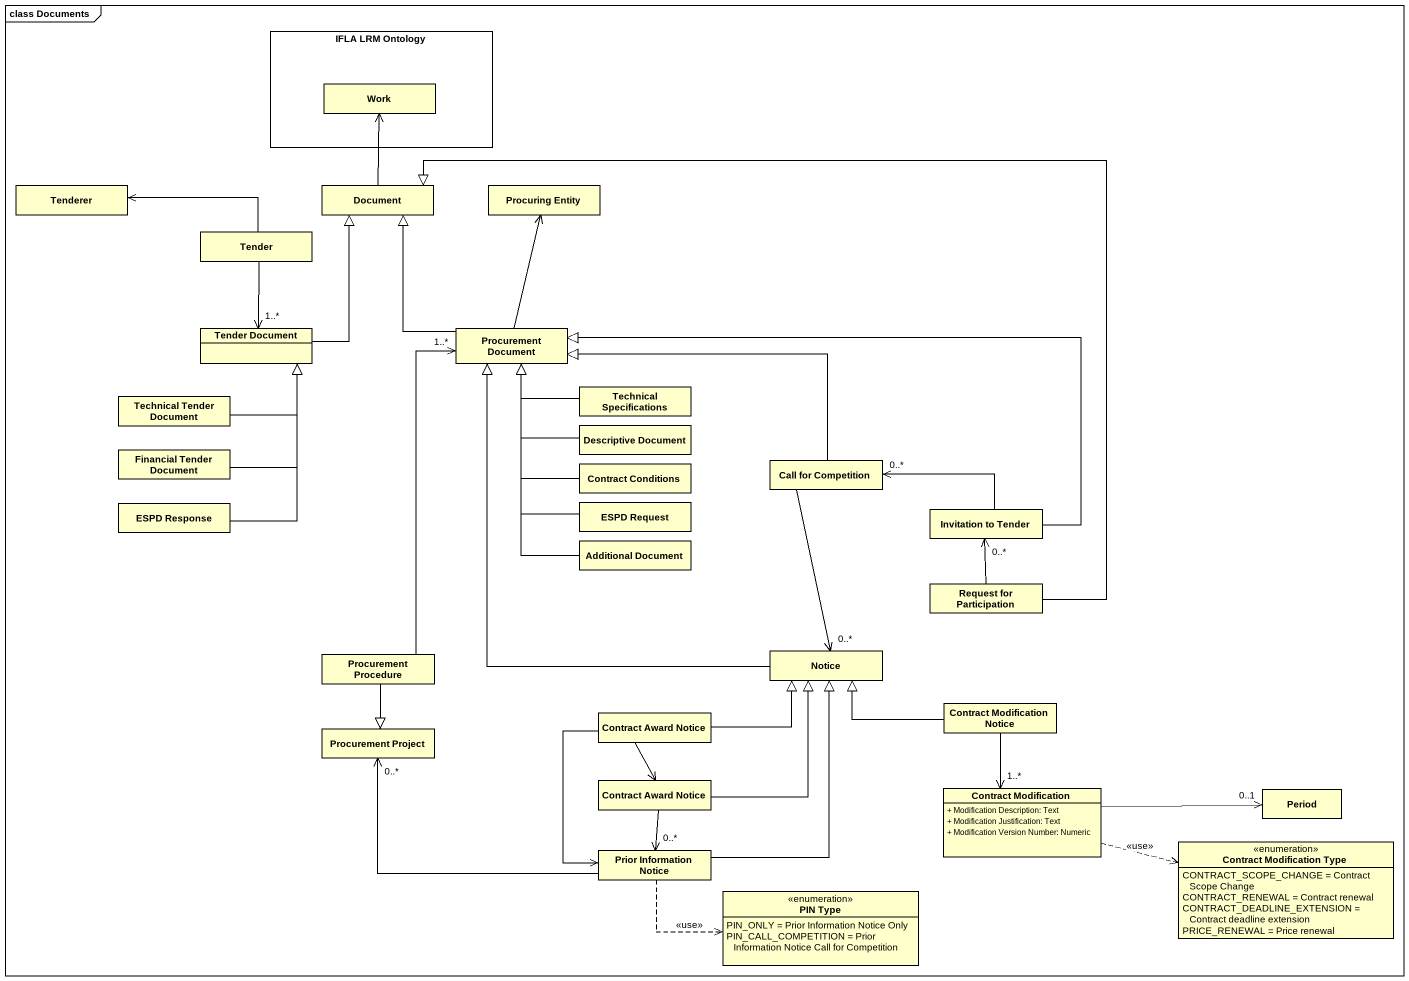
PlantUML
@startuml
mainframe class Documents
hide circle
hide empty members
skinparam classAttributeIconSize 0
rectangle "IFLA LRM Ontology" as IFLA_LRM_Ontology {
  class Work
}
class Tenderer
class Document
class "Procuring Entity" as Procuring_Entity
class Tender
class "Tender Document" as Tender_Document
class "Procurement Document" as Procurement_Document
class "Technical Tender Document" as Technical_Tender_Document
class "Technical Specifications" as Technical_Specifications
class "Financial Tender Document" as Financial_Tender_Document
class "Descriptive Document" as Descriptive_Document
class "Call for Competition" as Call_for_Competition
class "Contract Conditions" as Contract_Conditions
class "ESPD Response" as ESPD_Response
class "ESPD Request" as ESPD_Request
class "Invitation to Tender" as Invitation_to_Tender
class "Additional Document" as Additional_Document
class "Request for Participation" as Request_for_Participation
class "Procurement Procedure" as Procurement_Procedure
class Notice
class "Procurement Project" as Procurement_Project
class "Contract Award Notice" as Contract_Award_Notice
class "Contract Modification Notice" as Contract_Modification_Notice
class "Contract Award Notice" as Contract_Award_Notice_2
class "Contract Modification" as Contract_Modification {
  + Modification Description: Text
  + Modification Justification: Text
  + Modification Version Number: Numeric
}
class Period
class "Prior Information Notice" as Prior_Information_Notice
enum "Contract Modification Type" as Contract_Modification_Type {
  CONTRACT_SCOPE_CHANGE = Contract Scope Change
  CONTRACT_RENEWAL = Contract renewal
  CONTRACT_DEADLINE_EXTENSION = Contract deadline extension
  PRICE_RENEWAL = Price renewal
}
enum "PIN Type" as PIN_Type {
  PIN_ONLY = Prior Information Notice Only
  PIN_CALL_COMPETITION = Prior Information Notice Call for Competition
}
Document -up-> Work
Tender -left-> Tenderer
Tender --> "1..*" Tender_Document
Tender_Document -up-|> Document
Procurement_Document -up-|> Document
Procurement_Document -up-> Procuring_Entity
Technical_Tender_Document -up-|> Tender_Document
Technical_Specifications -left-|> Procurement_Document
Financial_Tender_Document -up-|> Tender_Document
Descriptive_Document -up-|> Procurement_Document
Call_for_Competition -left-|> Procurement_Document
Call_for_Competition --> "0..*" Notice
Contract_Conditions -up-|> Procurement_Document
ESPD_Response -up-|> Tender_Document
ESPD_Request -up-|> Procurement_Document
Invitation_to_Tender -left-|> Procurement_Document
Invitation_to_Tender -left-> "0..*" Call_for_Competition
Additional_Document -up-|> Procurement_Document
Request_for_Participation -up-|> Document
Request_for_Participation -up-> "0..*" Invitation_to_Tender
Procurement_Procedure -up-> "1..*" Procurement_Document
Procurement_Procedure --|> Procurement_Project
Notice -up-|> Procurement_Document
Contract_Award_Notice -right-|> Notice
Contract_Award_Notice --> Contract_Award_Notice_2
Contract_Award_Notice --> Prior_Information_Notice
Contract_Modification_Notice -left-|> Notice
Contract_Modification_Notice --> "1..*" Contract_Modification
Contract_Award_Notice_2 -up-|> Notice
Contract_Award_Notice_2 --> "0..*" Prior_Information_Notice
Contract_Modification -right-> "0..1" Period
Contract_Modification .right.> Contract_Modification_Type : <<use>>
Prior_Information_Notice -up-|> Notice
Prior_Information_Notice -left-> "0..*" Procurement_Project
Prior_Information_Notice .right.> PIN_Type : <<use>>
@enduml
